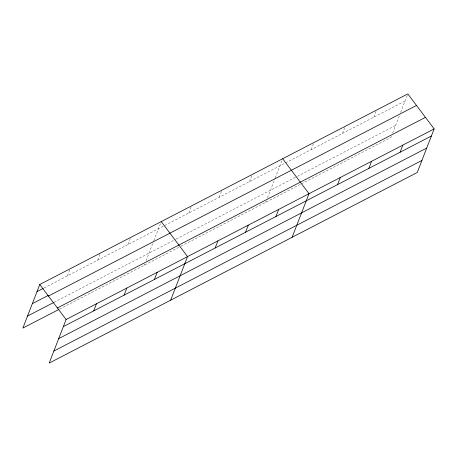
<?xml version="1.0" encoding="UTF-8"?>
<svg xmlns="http://www.w3.org/2000/svg" width="457" height="457" viewBox="0 0 457 457"><rect width="100%" height="100%" fill="white"/><g stroke="black" fill="none" stroke-linecap="round" stroke-linejoin="round"><path stroke-width="0.34" stroke-dasharray="2.29 1.71" d="M67.362 275.897L70.121 268.785M97.729 260.17L100.237 253.709M128.091 244.444L130.851 237.337M144.303 265.203L144.795 263.935M146.029 260.764L153.535 241.41M153.786 240.759L161.212 221.611M188.821 212.996L191.574 205.89M219.183 197.275L221.942 190.163M249.545 181.549L252.304 174.437M265.763 202.302L266.254 201.034M267.482 197.87L274.988 178.516M275.24 177.864L282.42 159.362M311.194 149.622L313.953 142.515M342.482 133.421L345.235 126.315M373.763 117.221L376.522 110.114M391.392 136.232L390.901 137.5L302.048 183.514M392.62 133.067L399.367 115.672M400.623 112.428L407.804 93.914M43.958 288.019L284.917 163.235M285.545 162.909L405.045 101.02M54.086 302.3L175.545 239.405M176.173 239.08L296.707 176.659M297.336 176.333L395.568 125.464M59.541 309.098L180.361 246.529M180.995 246.203L301.426 183.834"/><path stroke-width="0.69" d="M434.15 128.903L66.099 319.5L49.196 363.087L417.241 172.489L434.15 128.903L407.804 93.914L39.759 284.511L22.85 328.097L58.907 309.429M93.708 310.886L96.467 303.774M124.07 295.159L126.829 288.053M154.437 279.438L157.197 272.326M170.65 300.192L187.559 256.6L161.212 221.611M215.161 247.985L217.92 240.879M245.529 232.265L248.288 225.152M275.891 216.538L278.65 209.426M292.109 237.292L309.012 193.705L282.672 158.716M337.54 184.611L340.299 177.505M368.822 168.41L371.581 161.304M400.109 152.21L402.868 145.103M37 291.617L43.324 288.344M32.333 303.659L48.145 295.468M48.453 296.056L416.498 105.458M27.517 316.061L53.458 302.631M57.411 307.955L425.456 117.352M63.346 326.606L431.391 136.009M58.673 338.648L426.724 148.051M53.863 351.05L421.914 160.453M39.759 284.511L66.099 319.5"/></g></svg>
